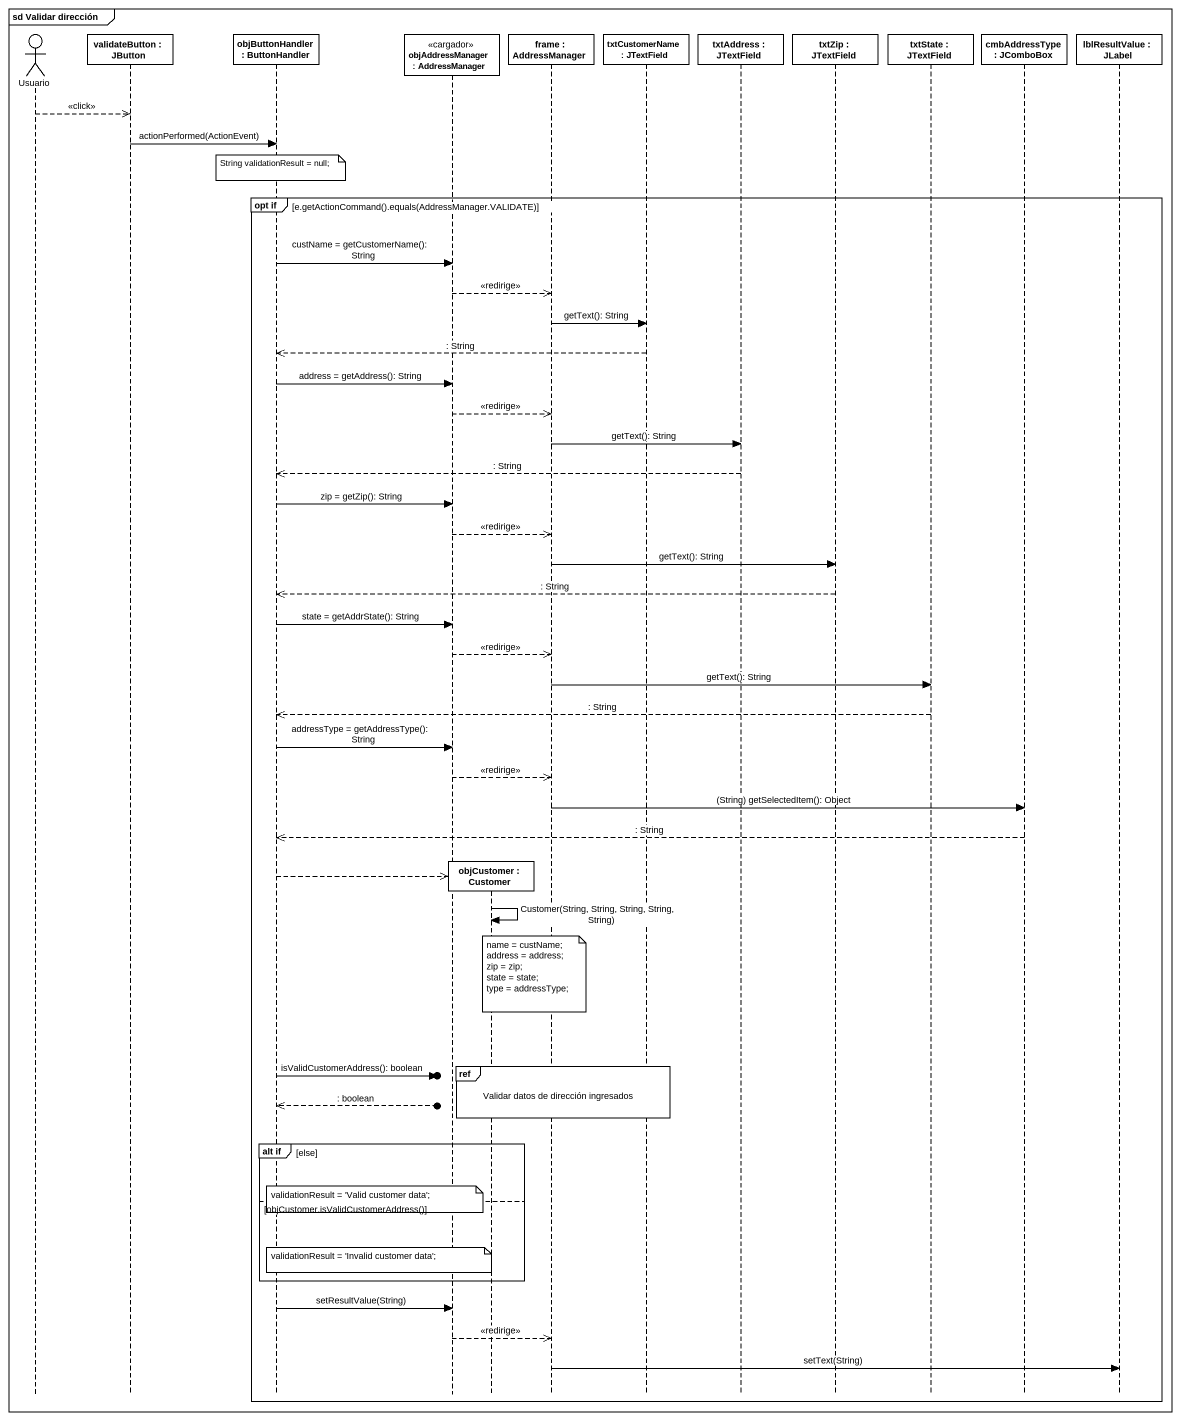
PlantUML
@startuml
mainframe sd Validar dirección
hide footbox
actor Usuario
participant "validateButton : JButton" as validateButton
participant "objButtonHandler : ButtonHandler" as objButtonHandler
participant "objAddressManager : AddressManager" as objAddressManager <<cargador>>
participant "objCustomer : Customer" as objCustomer
participant "frame : AddressManager" as frame_
participant "txtCustomerName : JTextField" as txtCustomerName
participant "txtAddress : JTextField" as txtAddress
participant "txtZip : JTextField" as txtZip
participant "txtState : JTextField" as txtState
participant "cmbAddressType : JComboBox" as cmbAddressType
participant "lblResultValue : JLabel" as lblResultValue

Usuario -->> validateButton : <<click>>
validateButton -> objButtonHandler : actionPerformed(ActionEvent)
note over objButtonHandler : String validationResult = null;
group opt if [e.getActionCommand().equals(AddressManager.VALIDATE)]
  objButtonHandler -> objAddressManager : custName = getCustomerName(): String
  objAddressManager -->> frame_ : <<redirige>>
  frame_ -> txtCustomerName : getText(): String
  txtCustomerName -->> objButtonHandler : : String
  objButtonHandler -> objAddressManager : address = getAddress(): String
  objAddressManager -->> frame_ : <<redirige>>
  frame_ -> txtAddress : getText(): String
  txtAddress -->> objButtonHandler : : String
  objButtonHandler -> objAddressManager : zip = getZip(): String
  objAddressManager -->> frame_ : <<redirige>>
  frame_ -> txtZip : getText(): String
  txtZip -->> objButtonHandler : : String
  objButtonHandler -> objAddressManager : state = getAddrState(): String
  objAddressManager -->> frame_ : <<redirige>>
  frame_ -> txtState : getText(): String
  txtState -->> objButtonHandler : : String
  objButtonHandler -> objAddressManager : addressType = getAddressType(): String
  objAddressManager -->> frame_ : <<redirige>>
  frame_ -> cmbAddressType : (String) getSelectedItem(): Object
  cmbAddressType -->> objButtonHandler : : String
  objButtonHandler -->> objCustomer **
  objCustomer -> objCustomer : Customer(String, String, String, String, String)
  note over frame_
    name = custName;
    address = address;
    zip = zip;
    state = state;
    type = addressType;
  end note
  ref over objCustomer, frame_, txtCustomerName : Validar datos de dirección ingresados
  objButtonHandler ->o] : isValidCustomerAddress(): boolean
  objButtonHandler <<--o] : : boolean
  group alt if [else]
    note over objAddressManager : validationResult = 'Valid customer data';
  else objCustomer.isValidCustomerAddress()
    note over objAddressManager : validationResult = 'Invalid customer data';
  end
  objButtonHandler -> objAddressManager : setResultValue(String)
  objAddressManager -->> frame_ : <<redirige>>
  frame_ -> lblResultValue : setText(String)
end
@enduml
